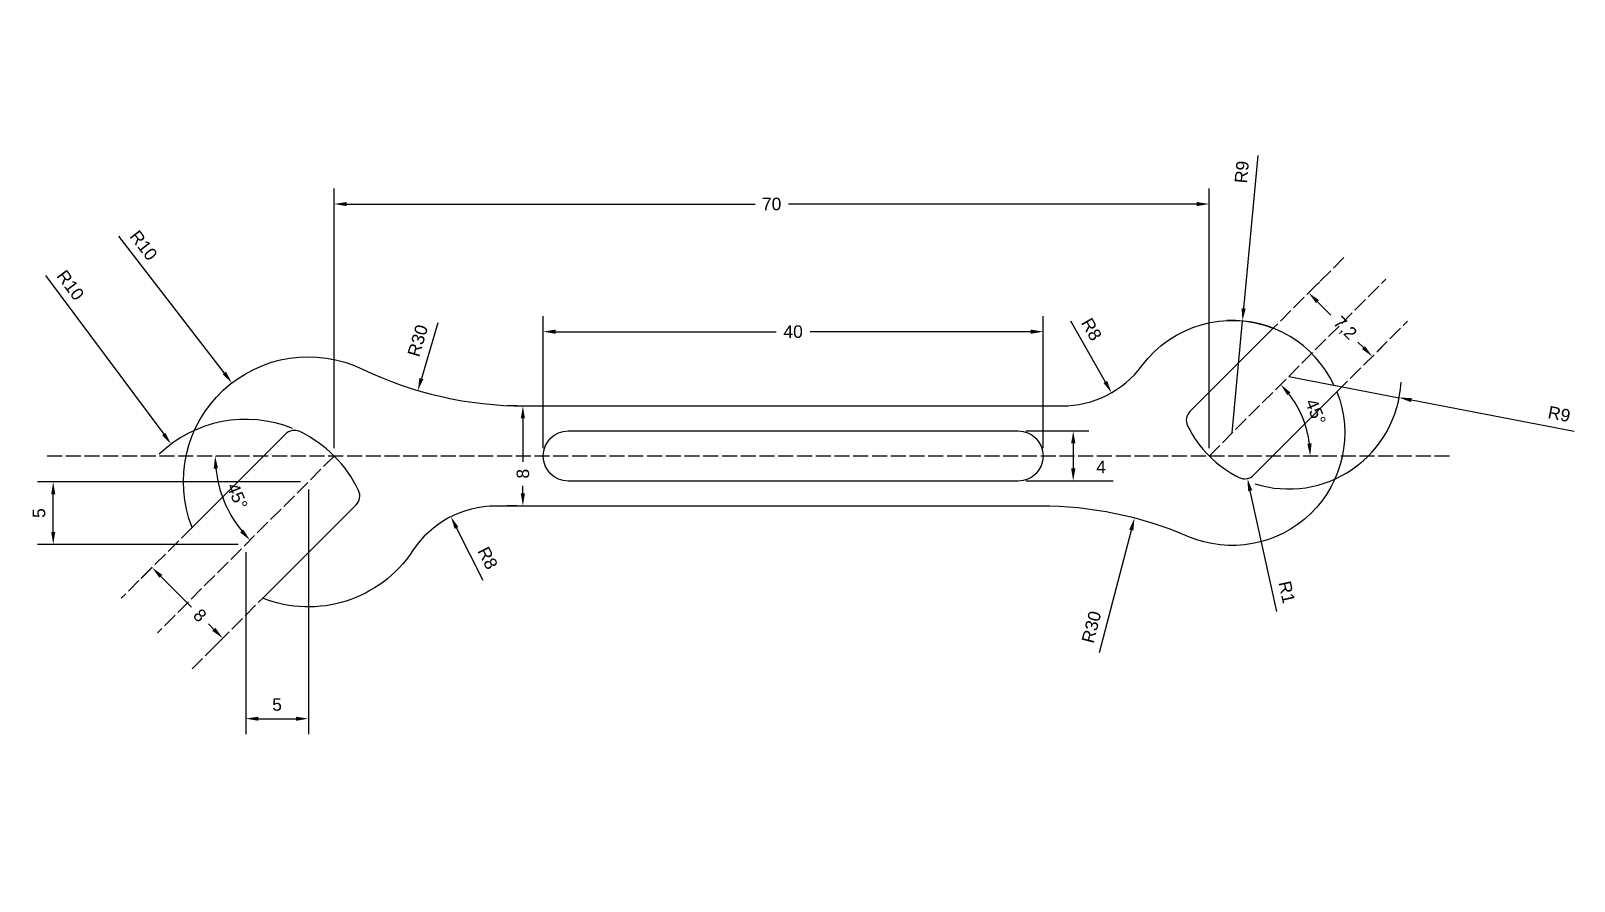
# Model space of a CAD drawing. Header units: millimetres. Extents: x 2927 to 3051, y 1827 to 1895.
import ezdxf

# ---------------------------------------------------------------- set-up
doc = ezdxf.new("R2010")
doc.units = ezdxf.units.MM
doc.header["$LTSCALE"] = 0.1
doc.header["$PDMODE"] = 35
doc.linetypes.add('ACAD_ISO02W100', pattern=[15, 12, -3])
doc.styles.get("Standard").update_dxf_attribs({"font": 'arial.ttf'})
doc.dimstyles.new('ISO-25', dxfattribs={"dimtxt": 1, "dimasz": 1, "dimexe": 1.25, "dimexo": 0.625, "dimtad": 1, "dimtxsty": 'Standard', "dimcen": 2.5, "dimadec": 0, "dimazin": 0, "dimtfac": 1, "dimtmove": 0, "dimatfit": 3, "dimfxl": 1, "dimarcsym": 0})

# ---------------------------------------------------------------- blocks, each defined once
blk = doc.blocks.new('*D1')
at = {"color": 0, "lineweight": -2, "transparency": 16777216}
for p, q in [((2951.32, 1861.17), (2951.32, 1881.95)), ((3021.32, 1861.17), (3021.32, 1881.95)), ((2952.32, 1880.7), (2984.99, 1880.7)), ((3020.32, 1880.7), (2987.66, 1880.7))]:
    blk.add_line(p, q, dxfattribs=at)
at = {"color": 0, "transparency": 16777216}
for points in [[(2952.32, 1880.86), (2952.32, 1880.53), (2951.32, 1880.7)], [(3020.32, 1880.86), (3020.32, 1880.53), (3021.32, 1880.7)]]:
    blk.add_solid(points, dxfattribs=at)
at = {"layer": 'Defpoints', "color": 0, "transparency": 16777216}
for p in [(3021.32, 1880.7), (2951.32, 1860.55), (3021.32, 1860.55)]:
    blk.add_point(p, dxfattribs=at)
at = {"color": 0, "transparency": 16777216, "insert": (2986.32, 1880.7), "char_height": 1, "attachment_point": 5}
blk.add_mtext('70', dxfattribs=at)
blk = doc.blocks.new('*D2')
at = {"color": 0, "lineweight": -2, "transparency": 16777216}
for p, q in [((2968.04, 1861.17), (2968.04, 1871.74)), ((3008.04, 1861.17), (3008.04, 1871.74)), ((2969.04, 1870.49), (2986.68, 1870.49)), ((3007.04, 1870.49), (2989.4, 1870.49))]:
    blk.add_line(p, q, dxfattribs=at)
at = {"color": 0, "transparency": 16777216}
for points in [[(2969.04, 1870.66), (2969.04, 1870.32), (2968.04, 1870.49)], [(3007.04, 1870.66), (3007.04, 1870.32), (3008.04, 1870.49)]]:
    blk.add_solid(points, dxfattribs=at)
at = {"layer": 'Defpoints', "color": 0, "transparency": 16777216}
for p in [(3008.04, 1870.49), (2968.04, 1860.55), (3008.04, 1860.55)]:
    blk.add_point(p, dxfattribs=at)
at = {"color": 0, "transparency": 16777216, "insert": (2988.04, 1870.49), "char_height": 1, "attachment_point": 5}
blk.add_mtext('40', dxfattribs=at)
blk = doc.blocks.new('*D3')
at = {"color": 0, "lineweight": -2, "transparency": 16777216}
for p, q in [((2936.68, 1851.56), (2935.87, 1850.75)), ((2937.46, 1850.92), (2939.91, 1848.47)), ((2941.7, 1846.68), (2941.26, 1847.12)), ((2942.33, 1845.9), (2941.52, 1845.09))]:
    blk.add_line(p, q, dxfattribs=at)
at = {"color": 0, "transparency": 16777216}
for points in [[(2937.57, 1851.04), (2937.34, 1850.81), (2936.75, 1851.63)], [(2941.82, 1846.8), (2941.58, 1846.56), (2942.41, 1845.97)]]:
    blk.add_solid(points, dxfattribs=at)
at = {"layer": 'Defpoints', "color": 0, "transparency": 16777216}
for p in [(2937.12, 1852), (2942.41, 1845.97), (2942.78, 1846.34)]:
    blk.add_point(p, dxfattribs=at)
at = {"color": 0, "transparency": 16777216, "insert": (2940.58, 1847.8), "char_height": 1, "attachment_point": 5, "rotation": 315}
blk.add_mtext('8', dxfattribs=at)
blk = doc.blocks.new('*D4')
at = {"color": 0, "lineweight": -2, "transparency": 16777216}
for p, q in [((3029.73, 1874.04), (3030.17, 1874.48)), ((3029.99, 1872.89), (3031.07, 1871.82)), ((3033.67, 1869.22), (3033.23, 1869.66)), ((3034.82, 1868.95), (3035.26, 1869.39))]:
    blk.add_line(p, q, dxfattribs=at)
at = {"color": 0, "transparency": 16777216}
for points in [[(3030.11, 1873.01), (3029.87, 1872.78), (3029.28, 1873.6)], [(3033.79, 1869.33), (3033.55, 1869.1), (3034.38, 1868.51)]]:
    blk.add_solid(points, dxfattribs=at)
at = {"layer": 'Defpoints', "color": 0, "transparency": 16777216}
for p in [(3029.28, 1873.6), (3034.38, 1868.51), (3034.38, 1868.51)]:
    blk.add_point(p, dxfattribs=at)
at = {"color": 0, "transparency": 16777216, "insert": (3032.15, 1870.74), "char_height": 1, "attachment_point": 5, "rotation": 315}
blk.add_mtext('7,2', dxfattribs=at)
blk = doc.blocks.new('*D5')
at = {"color": 0, "lineweight": -2, "transparency": 16777216}
for p, q in [((2949.26, 1857.86), (2949.26, 1838.29)), ((2944.25, 1852.85), (2944.25, 1838.29)), ((2945.25, 1839.54), (2948.26, 1839.54))]:
    blk.add_line(p, q, dxfattribs=at)
at = {"color": 0, "transparency": 16777216}
for points in [[(2945.25, 1839.7), (2945.25, 1839.37), (2944.25, 1839.54)], [(2948.26, 1839.7), (2948.26, 1839.37), (2949.26, 1839.54)]]:
    blk.add_solid(points, dxfattribs=at)
at = {"layer": 'Defpoints', "color": 0, "transparency": 16777216}
for p in [(2949.26, 1858.48), (2944.25, 1853.48), (2949.26, 1839.54)]:
    blk.add_point(p, dxfattribs=at)
at = {"color": 0, "transparency": 16777216, "insert": (2946.75, 1840.67), "char_height": 1, "attachment_point": 5}
blk.add_mtext('5', dxfattribs=at)
blk = doc.blocks.new('*D6')
at = {"color": 0, "lineweight": -2, "transparency": 16777216}
for p, q in [((2948.63, 1858.48), (2927.59, 1858.48)), ((2928.84, 1854.48), (2928.84, 1857.48)), ((2943.63, 1853.48), (2927.59, 1853.48))]:
    blk.add_line(p, q, dxfattribs=at)
at = {"color": 0, "transparency": 16777216}
for points in [[(2928.68, 1857.48), (2929.01, 1857.48), (2928.84, 1858.48)], [(2928.68, 1854.48), (2929.01, 1854.48), (2928.84, 1853.48)]]:
    blk.add_solid(points, dxfattribs=at)
at = {"layer": 'Defpoints', "color": 0, "transparency": 16777216}
for p in [(2928.84, 1858.48), (2949.26, 1858.48), (2944.25, 1853.48)]:
    blk.add_point(p, dxfattribs=at)
at = {"color": 0, "transparency": 16777216, "insert": (2927.71, 1855.98), "char_height": 1, "attachment_point": 5, "rotation": 90}
blk.add_mtext('5', dxfattribs=at)
blk = doc.blocks.new('*D7')
at = {"color": 0, "lineweight": -2, "transparency": 16777216}
blk.add_line((2934.06, 1878.14), (2942.53, 1867.18), dxfattribs=at)
at = {"color": 0, "transparency": 16777216}
blk.add_solid([(2942.66, 1867.29), (2942.4, 1867.08), (2943.14, 1866.39)], dxfattribs=at)
at = {"layer": 'Defpoints', "color": 0, "transparency": 16777216}
for p in [(2943.14, 1866.39), (2949.26, 1858.48)]:
    blk.add_point(p, dxfattribs=at)
at = {"color": 0, "transparency": 16777216, "insert": (2936.07, 1877.39), "char_height": 1, "attachment_point": 5, "rotation": 307.7032}
blk.add_mtext('R10', dxfattribs=at)
blk = doc.blocks.new('*D8')
at = {"color": 0, "lineweight": -2, "transparency": 16777216}
blk.add_line((2928.22, 1874.99), (2937.68, 1862.3), dxfattribs=at)
blk.add_arc((2944.25, 1853.48), 10, 68.0522, 133.8447, dxfattribs=at)
at = {"color": 0, "transparency": 16777216}
blk.add_solid([(2937.81, 1862.4), (2937.55, 1862.2), (2938.28, 1861.5)], dxfattribs=at)
at = {"layer": 'Defpoints', "color": 0, "transparency": 16777216}
for p in [(2938.28, 1861.5), (2944.25, 1853.48)]:
    blk.add_point(p, dxfattribs=at)
at = {"color": 0, "transparency": 16777216, "insert": (2930.22, 1874.21), "char_height": 1, "attachment_point": 5, "rotation": 306.6827}
blk.add_mtext('R10', dxfattribs=at)
blk = doc.blocks.new('*D9')
at = {"color": 0, "lineweight": -2, "transparency": 16777216}
for p, q in [((3025.21, 1884.58), (3024.08, 1872.35)), ((3023.17, 1862.39), (3023.99, 1871.36))]:
    blk.add_line(p, q, dxfattribs=at)
blk.add_arc((3023.17, 1862.39), 9, 25.4007, 92.7085, dxfattribs=at)
at = {"color": 0, "transparency": 16777216}
blk.add_solid([(3023.92, 1872.37), (3024.25, 1872.34), (3023.99, 1871.36)], dxfattribs=at)
at = {"layer": 'Defpoints', "color": 0, "transparency": 16777216}
for p in [(3023.99, 1871.36), (3023.17, 1862.39)]:
    blk.add_point(p, dxfattribs=at)
at = {"color": 0, "transparency": 16777216, "insert": (3023.94, 1883.26), "char_height": 1, "attachment_point": 5, "rotation": 84.7508}
blk.add_mtext('R9', dxfattribs=at)
blk = doc.blocks.new('*D10')
at = {"color": 0, "lineweight": -2, "transparency": 16777216}
for p, q in [((3027.69, 1866.91), (3036.52, 1865.21)), ((3050.53, 1862.52), (3037.51, 1865.02))]:
    blk.add_line(p, q, dxfattribs=at)
blk.add_arc((3027.69, 1866.91), 9, 252.5571, 357.0679, dxfattribs=at)
at = {"color": 0, "transparency": 16777216}
blk.add_solid([(3037.54, 1865.19), (3037.47, 1864.86), (3036.52, 1865.21)], dxfattribs=at)
at = {"layer": 'Defpoints', "color": 0, "transparency": 16777216}
for p in [(3027.69, 1866.91), (3036.52, 1865.21)]:
    blk.add_point(p, dxfattribs=at)
at = {"color": 0, "transparency": 16777216, "insert": (3049.33, 1863.9), "char_height": 1, "attachment_point": 5, "rotation": 349.1101}
blk.add_mtext('R9', dxfattribs=at)
blk = doc.blocks.new('*D11')
at = {"color": 0, "lineweight": -2, "transparency": 16777216}
blk.add_arc((3021.32, 1860.55), 8.09, 7.087, 37.913, dxfattribs=at)
at = {"color": 0, "transparency": 16777216}
for points in [[(3027.58, 1865.41), (3027.83, 1865.63), (3027.04, 1866.27)], [(3029.52, 1861.56), (3029.18, 1861.54), (3029.41, 1860.55)]]:
    blk.add_solid(points, dxfattribs=at)
at = {"layer": 'Defpoints', "color": 0, "transparency": 16777216}
for p in [(3035.46, 1874.69), (3029.14, 1862.64), (2928.16, 1860.55), (3021.32, 1860.55), (3040.55, 1860.55)]:
    blk.add_point(p, dxfattribs=at)
at = {"color": 0, "transparency": 16777216, "insert": (3029.84, 1864.08), "char_height": 1, "attachment_point": 5, "rotation": 292.5}
blk.add_mtext('45°', dxfattribs=at)
blk = doc.blocks.new('*D12')
at = {"color": 0, "lineweight": -2, "transparency": 16777216}
blk.add_line((3026.73, 1848.11), (3024.6, 1857.77), dxfattribs=at)
at = {"color": 0, "transparency": 16777216}
blk.add_solid([(3024.77, 1857.81), (3024.44, 1857.73), (3024.39, 1858.75)], dxfattribs=at)
at = {"layer": 'Defpoints', "color": 0, "transparency": 16777216}
for p in [(3024.18, 1859.72), (3024.39, 1858.75)]:
    blk.add_point(p, dxfattribs=at)
at = {"color": 0, "transparency": 16777216, "insert": (3027.54, 1849.66), "char_height": 1, "attachment_point": 5, "rotation": 282.3979}
blk.add_mtext('R1', dxfattribs=at)
blk = doc.blocks.new('*D13')
at = {"color": 0, "lineweight": -2, "transparency": 16777216}
blk.add_line((3012.55, 1844.82), (3015.1, 1854.62), dxfattribs=at)
at = {"color": 0, "transparency": 16777216}
blk.add_solid([(3014.93, 1854.66), (3015.26, 1854.57), (3015.35, 1855.58)], dxfattribs=at)
at = {"layer": 'Defpoints', "color": 0, "transparency": 16777216}
for p in [(3015.35, 1855.58), (3007.8, 1826.55)]:
    blk.add_point(p, dxfattribs=at)
at = {"color": 0, "transparency": 16777216, "insert": (3011.91, 1846.87), "char_height": 1, "attachment_point": 5, "rotation": 75.4389}
blk.add_mtext('R30', dxfattribs=at)
blk = doc.blocks.new('*D14')
at = {"color": 0, "lineweight": -2, "transparency": 16777216}
blk.add_line((3010.22, 1871.36), (3013.01, 1866.47), dxfattribs=at)
at = {"color": 0, "transparency": 16777216}
blk.add_solid([(3013.16, 1866.56), (3012.87, 1866.39), (3013.51, 1865.61)], dxfattribs=at)
at = {"layer": 'Defpoints', "color": 0, "transparency": 16777216}
for p in [(3009.53, 1872.55), (3013.51, 1865.61)]:
    blk.add_point(p, dxfattribs=at)
at = {"color": 0, "transparency": 16777216, "insert": (3011.91, 1870.68), "char_height": 1, "attachment_point": 5, "rotation": 299.8008}
blk.add_mtext('R8', dxfattribs=at)
blk = doc.blocks.new('*D15')
at = {"color": 0, "lineweight": -2, "transparency": 16777216}
blk.add_line((2963.23, 1850.6), (2961.11, 1854.8), dxfattribs=at)
at = {"color": 0, "transparency": 16777216}
blk.add_solid([(2961.26, 1854.87), (2960.96, 1854.72), (2960.66, 1855.69)], dxfattribs=at)
at = {"layer": 'Defpoints', "color": 0, "transparency": 16777216}
for p in [(2960.66, 1855.69), (2964.27, 1848.55)]:
    blk.add_point(p, dxfattribs=at)
at = {"color": 0, "transparency": 16777216, "insert": (2963.6, 1852.39), "char_height": 1, "attachment_point": 5, "rotation": 296.7913}
blk.add_mtext('R8', dxfattribs=at)
blk = doc.blocks.new('*D16')
at = {"color": 0, "lineweight": -2, "transparency": 16777216}
blk.add_line((2959.62, 1871.19), (2958.3, 1866.75), dxfattribs=at)
at = {"color": 0, "transparency": 16777216}
blk.add_solid([(2958.14, 1866.79), (2958.46, 1866.7), (2958.02, 1865.79)], dxfattribs=at)
at = {"layer": 'Defpoints', "color": 0, "transparency": 16777216}
for p in [(2966.55, 1894.55), (2958.02, 1865.79)]:
    blk.add_point(p, dxfattribs=at)
at = {"color": 0, "transparency": 16777216, "insert": (2958.01, 1869.77), "char_height": 1, "attachment_point": 5, "rotation": 73.4661}
blk.add_mtext('R30', dxfattribs=at)
blk = doc.blocks.new('*D17')
at = {"color": 0, "lineweight": -2, "transparency": 16777216}
for p, q in [((3006.67, 1862.55), (3011.7, 1862.55)), ((3010.45, 1861.55), (3010.45, 1859.55)), ((3006.67, 1858.55), (3013.64, 1858.55))]:
    blk.add_line(p, q, dxfattribs=at)
at = {"color": 0, "transparency": 16777216}
for points in [[(3010.28, 1861.55), (3010.62, 1861.55), (3010.45, 1862.55)], [(3010.28, 1859.55), (3010.62, 1859.55), (3010.45, 1858.55)]]:
    blk.add_solid(points, dxfattribs=at)
at = {"layer": 'Defpoints', "color": 0, "transparency": 16777216}
for p in [(3006.04, 1862.55), (3006.04, 1858.55), (3010.45, 1858.55)]:
    blk.add_point(p, dxfattribs=at)
at = {"color": 0, "transparency": 16777216, "insert": (3012.67, 1859.67), "char_height": 1, "attachment_point": 5}
blk.add_mtext('4', dxfattribs=at)
blk = doc.blocks.new('*D18')
at = {"color": 0, "lineweight": -2, "transparency": 16777216}
for p, q in [((2965.93, 1864.55), (2965.17, 1864.55)), ((2966.42, 1863.55), (2966.42, 1860.08)), ((2966.42, 1857.55), (2966.42, 1858.17)), ((2965.93, 1856.55), (2965.17, 1856.55))]:
    blk.add_line(p, q, dxfattribs=at)
at = {"color": 0, "transparency": 16777216}
for points in [[(2966.25, 1863.55), (2966.58, 1863.55), (2966.42, 1864.55)], [(2966.25, 1857.55), (2966.58, 1857.55), (2966.42, 1856.55)]]:
    blk.add_solid(points, dxfattribs=at)
at = {"layer": 'Defpoints', "color": 0, "transparency": 16777216}
for p in [(2966.55, 1864.55), (2966.42, 1856.55), (2966.55, 1856.55)]:
    blk.add_point(p, dxfattribs=at)
at = {"color": 0, "transparency": 16777216, "insert": (2966.42, 1859.13), "char_height": 1, "attachment_point": 5, "rotation": 90}
blk.add_mtext('8', dxfattribs=at)
blk = doc.blocks.new('*D19')
at = {"color": 0, "lineweight": -2, "transparency": 16777216}
blk.add_arc((2951.32, 1860.55), 9.52, 186.0185, 218.9815, dxfattribs=at)
at = {"color": 0, "transparency": 16777216}
for points in [[(2941.68, 1859.54), (2942.02, 1859.56), (2941.8, 1860.55)], [(2944.04, 1854.67), (2943.79, 1854.44), (2944.59, 1853.81)]]:
    blk.add_solid(points, dxfattribs=at)
at = {"layer": 'Defpoints', "color": 0, "transparency": 16777216}
for p in [(2928.16, 1860.55), (2951.32, 1860.55), (3040.55, 1860.55), (2942.12, 1858.08), (2937.18, 1846.41)]:
    blk.add_point(p, dxfattribs=at)
at = {"color": 0, "transparency": 16777216, "insert": (2943.57, 1857.34), "char_height": 1, "attachment_point": 5, "rotation": 292.5}
blk.add_mtext('45°', dxfattribs=at)

msp = doc.modelspace()

# ---------------------------------------------------------------- linework, layer by layer
at = {"linetype": 'ACAD_ISO02W100'}
for p, q in [((3032.113, 1876.429), (3026.456, 1870.772)), ((3021.323, 1860.547), (3035.465, 1874.69)), ((3031.547, 1865.681), (3037.204, 1871.337)), ((3040.551, 1860.547), (2928.16, 1860.547)), ((2951.323, 1860.547), (2937.18, 1846.405)), ((2939.947, 1854.829), (2934.29, 1849.172)), ((2939.947, 1843.515), (2945.604, 1849.172))]:
    msp.add_line(p, q, dxfattribs=at)
for p, q in [((3026.456, 1870.772), (3019.791, 1864.107)), ((3031.547, 1865.681), (3024.882, 1859.016)), ((2939.947, 1854.829), (2947.423, 1862.305)), ((2945.604, 1849.172), (2953.08, 1856.648))]:
    msp.add_line(p, q)
for points in [[(2948.561, 1862.5, 0.3178372), (2947.423, 1862.305), (2939.947, 1854.829, -0.6811617), (2953.581, 1867.498, 0.1122693), (2966.554, 1864.547), (2971.516, 1864.547), (3009.534, 1864.547, 0.2369606), (3015.95, 1867.769, -0.3382171), (3026.456, 1870.772), (3019.791, 1864.107, 0.3202681), (3019.6, 1862.961, 0.1670338), (3023.736, 1858.825, 0.3202681), (3024.882, 1859.016), (3031.547, 1865.681, -0.6658), (3019.623, 1854.121, 0.1015802), (3007.804, 1856.547), (2971.516, 1856.547), (2964.267, 1856.547, 0.2516686), (2957.596, 1852.962, -0.353758), (2945.604, 1849.172), (2953.08, 1856.648, 0.3178372), (2953.275, 1857.786, 0.1715729)], [(3006.044, 1862.547, -1), (3006.044, 1858.547), (2970.044, 1858.547, -1), (2970.044, 1862.547)]]:
    msp.add_lwpolyline(points, format="xyb", close=True)

# ---------------------------------------------------------------- dimensions: what is measured, and where the dimension line sits
at = {"color": 3}
for center, mpoint, picture, middle in [((2966.554, 1894.547), (2958.017, 1865.788), '*D16', (2959.103, 1869.448)), ((3023.169, 1862.393), (3023.992, 1871.356), '*D9', (3025.076, 1883.152)), ((3009.534, 1872.547), (3013.51, 1865.605), '*D14', (3010.927, 1870.116)), ((3027.687, 1866.911), (3036.524, 1865.211), '*D10', (3049.119, 1862.788)), ((2964.267, 1848.547), (2960.661, 1855.689), '*D15', (2962.587, 1851.874))]:
    dim = msp.add_radius_dim(center=center, mpoint=mpoint, dimstyle='ISO-25', dxfattribs=at)
    dim.commit()
    dim.dimension.update_dxf_attribs({"geometry": picture, "text_midpoint": middle, "dimtype": 164})
for base, p1, p2, picture, middle in [((3021.323, 1880.696), (2951.323, 1860.547), (3021.323, 1860.547), '*D1', (2986.323, 1880.696)), ((3008.044, 1870.49), (2968.044, 1860.547), (3008.044, 1860.547), '*D2', (2988.044, 1870.49))]:
    dim = msp.add_linear_dim(base=base, p1=p1, p2=p2, dimstyle='ISO-25', override={"dimtad": 0, "dimtih": 1}, dxfattribs=at)
    dim.commit()
    dim.dimension.update_dxf_attribs({"geometry": picture, "text_midpoint": middle})
for center, mpoint, override, picture, middle in [((2949.256, 1858.481), (2943.14, 1866.393), {"dimcen": 0, "dimtofl": 0}, '*D7', (2935.174, 1876.699)), ((2944.252, 1853.476), (2938.278, 1861.496), {"dimcen": 0, "dimtofl": 0}, '*D8', (2929.31, 1873.534)), ((3024.175, 1859.723), (3024.39, 1858.746), {"dimcen": 0, "dimtofl": 0}, '*D12', (3026.441, 1849.416)), ((3007.804, 1826.547), (3015.347, 1855.584), {"dimtofl": 0}, '*D13', (3013.008, 1846.581))]:
    dim = msp.add_radius_dim(center=center, mpoint=mpoint, dimstyle='ISO-25', override=override, dxfattribs=at)
    dim.commit()
    dim.dimension.update_dxf_attribs({"geometry": picture, "text_midpoint": middle, "dimtype": 164})
for base, line1, line2, picture, middle in [((3029.137, 1862.641), ((3040.551, 1860.547), (2928.16, 1860.547)), ((3021.323, 1860.547), (3035.465, 1874.69)), '*D11', (3029.844, 1864.077)), ((2942.123, 1858.082), ((2951.323, 1860.547), (2937.18, 1846.405)), ((3040.551, 1860.547), (2928.16, 1860.547)), '*D19', (2943.57, 1857.336))]:
    dim = msp.add_angular_dim_2l(base=base, line1=line1, line2=line2, dimstyle='ISO-25', dxfattribs=at)
    dim.commit()
    dim.dimension.update_dxf_attribs({"geometry": picture, "text_midpoint": middle})
for p1, p2, distance, picture, middle in [((3029.284, 1873.6), (3034.375, 1868.509), 0, '*D4', (3032.147, 1870.737)), ((2937.119, 1852), (2942.775, 1846.343), -0.523, '*D3', (2940.582, 1847.798))]:
    dim = msp.add_aligned_dim(p1=p1, p2=p2, distance=distance, dimstyle='ISO-25', override={"dimtad": 0, "dimjust": 2}, dxfattribs=at)
    dim.commit()
    dim.dimension.update_dxf_attribs({"geometry": picture, "text_midpoint": middle})
for base, p1, p2, override, picture, middle in [((2966.415, 1856.547), (2966.554, 1864.547), (2966.554, 1856.547), {"dimtad": 0, "dimjust": 2}, '*D18', (2966.415, 1859.127)), ((3010.451, 1858.547), (3006.044, 1862.547), (3006.044, 1858.547), {"dimtad": 2, "dimjust": 4, "dimtih": 1}, '*D17', (3012.672, 1859.672))]:
    dim = msp.add_linear_dim(base=base, p1=p1, p2=p2, angle=90, dimstyle='ISO-25', override=override, dxfattribs=at)
    dim.commit()
    dim.dimension.update_dxf_attribs({"geometry": picture, "text_midpoint": middle})
dim = msp.add_linear_dim(base=(2928.843, 1858.481), p1=(2944.2515, 1853.4763), p2=(2949.2562, 1858.481), angle=90, dimstyle='ISO-25', dxfattribs=at)
dim.commit()
dim.dimension.update_dxf_attribs({"geometry": '*D6', "text_midpoint": (2927.7095, 1855.9787)})
dim = msp.add_linear_dim(base=(2949.256, 1839.535), p1=(2944.252, 1853.476), p2=(2949.256, 1858.481), dimstyle='ISO-25', dxfattribs=at)
dim.commit()
dim.dimension.update_dxf_attribs({"geometry": '*D5', "text_midpoint": (2946.754, 1840.669)})

doc.saveas('drawing.dxf')
